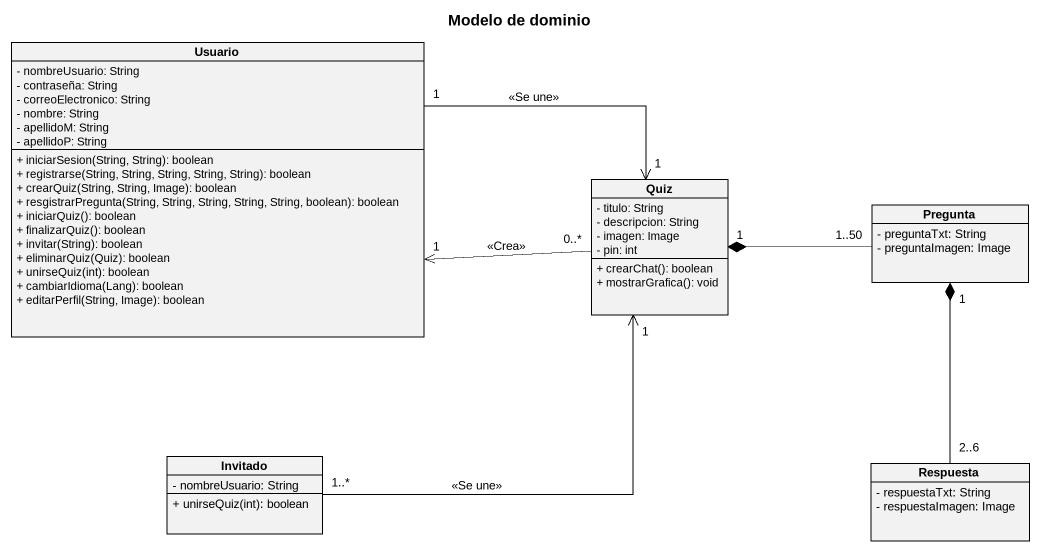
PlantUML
@startuml
title Modelo de dominio
hide circle
hide empty members
skinparam classAttributeIconSize 0
class Usuario {
  - nombreUsuario: String
  - contraseña: String
  - correoElectronico: String
  - nombre: String
  - apellidoM: String
  - apellidoP: String
  + iniciarSesion(String, String): boolean
  + registrarse(String, String, String, String, String): boolean
  + crearQuiz(String, String, Image): boolean
  + resgistrarPregunta(String, String, String, String, String, boolean): boolean
  + iniciarQuiz(): boolean
  + finalizarQuiz(): boolean
  + invitar(String): boolean
  + eliminarQuiz(Quiz): boolean
  + unirseQuiz(int): boolean
  + cambiarIdioma(Lang): boolean
  + editarPerfil(String, Image): boolean
}
class Quiz {
  - titulo: String
  - descripcion: String
  - imagen: Image
  - pin: int
  + crearChat(): boolean
  + mostrarGrafica(): void
}
class Pregunta {
  - preguntaTxt: String
  - preguntaImagen: Image
}
class Invitado {
  - nombreUsuario: String
  + unirseQuiz(int): boolean
}
class Respuesta {
  - respuestaTxt: String
  - respuestaImagen: Image
}
Usuario "1" <-right- "0..*" Quiz : <<Crea>>
Usuario "1" -right-> "1" Quiz : <<Se une>>
Pregunta "1..50" -left-* "1" Quiz
Invitado "1..*" -right-> "1" Quiz : <<Se une>>
Respuesta "2..6" -up-* "1" Pregunta
@enduml
